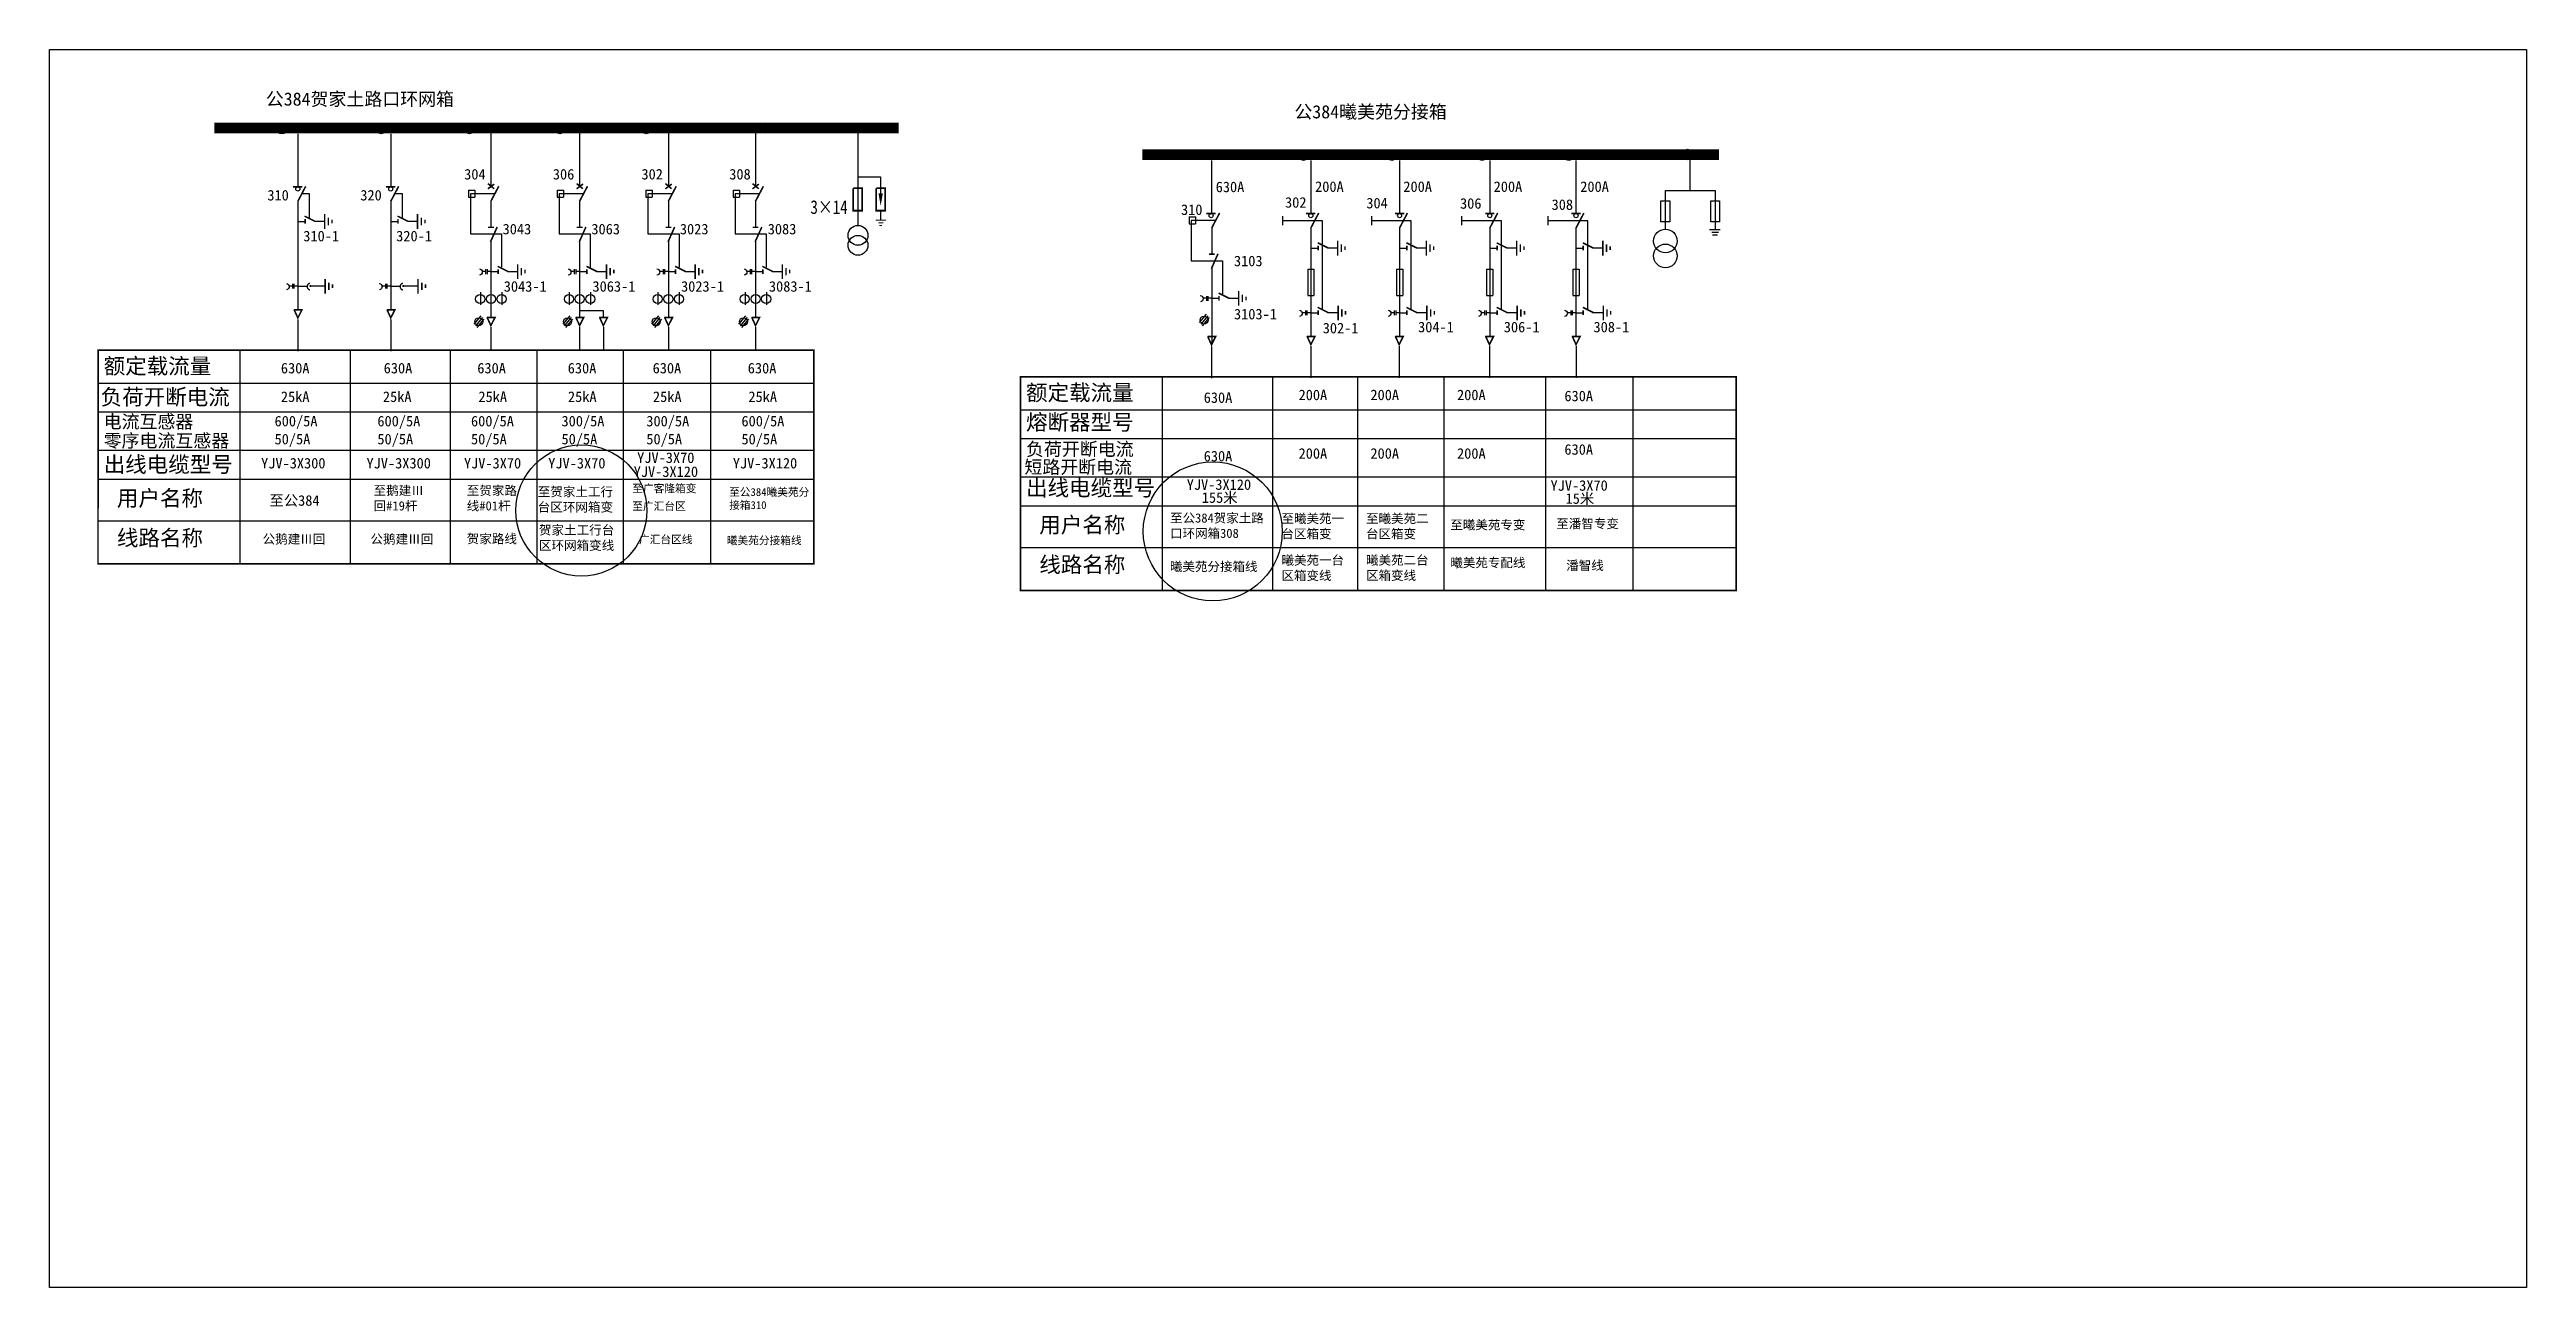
# Model space of a CAD drawing. Extents: x -24 to 447, y -43 to 193.
import ezdxf

# ---------------------------------------------------------------- set-up
doc = ezdxf.new("R2010")
doc.units = 0
doc.header["$LTSCALE"] = 0.774411
doc.linetypes.add('ACAD_ISO02W100', pattern=[15, 12, -3])
doc.linetypes.add('CENTER', pattern=[50.8, 31.75, -6.35, 6.35, -6.35])
doc.layers.get('0').update_dxf_attribs({"linetype": 'CONTINUOUS'})
doc.layers.add('1', color=7, linetype='CONTINUOUS')
doc.styles.add('HZ', font='')
doc.styles.add('ST', font='', dxfattribs={"width": 0.8})
doc.styles.get("Standard").update_dxf_attribs({"font": '', "height": 2.5})
doc.styles.add('字体', font='', dxfattribs={"height": 2.5})
doc.styles.get('HZ').set_extended_font_data('楷体_GB2312')
doc.styles.get('ST').set_extended_font_data('SimSun')
doc.styles.get('Standard').set_extended_font_data('SimSun')
doc.styles.get('字体').set_extended_font_data('KaiTi_GB2312')

# ---------------------------------------------------------------- blocks, each defined once
blk = doc.blocks.new('JD')
for points in [[(-2, 0.2), (-2, -0.2), (2, 0.2), (2, -0.2)], [(1, -1.2), (1, -0.8), (-1, -1.2), (-1, -0.8)], [(-0.5, -1.8), (-0.5, -2.2), (0.5, -1.8), (0.5, -2.2)]]:
    blk.add_trace(points)
blk = doc.blocks.new('A$C5D5A1DA4')
at = {"linetype": 'Continuous'}
blk.add_line((0, 24.15), (1.28, 24.15), dxfattribs=at)
for p, q in [((0.06, 24.11), (0.06, 22.78)), ((1.26, 24.11), (1.26, 22.78)), ((0.06, 22.78), (1.26, 22.78)), ((4.32, 22.07), (4.32, 17.12)), ((4.32, 14.64), (4.32, 0)), ((4.32, 8.63), (5.71, 8.63)), ((7.52, 8.67), (9.4, 8.67))]:
    blk.add_line(p, q)
at = {"linetype": 'ACAD_ISO02W100'}
for p, q in [((0.44, 23.41), (0.44, 15.78)), ((4.92, 23.41), (0.44, 23.41)), ((0.44, 15.78), (6.36, 15.78)), ((6.36, 15.78), (6.36, 9.49))]:
    blk.add_line(p, q, dxfattribs=at)
at = {"const_width": 0.3}
for points in [[(4.32, 22), (5.82, 24.84)], [(3.79, 17.04), (4.9, 17.04)], [(4.26, 14.27), (5.52, 17.1)], [(5.63, 9.63), (7.63, 8.63)], [(5.71, 9.09), (5.71, 8.17)]]:
    blk.add_lwpolyline(points, dxfattribs=at)
blk.add_lwpolyline([(2.15, 9.16, -0.877934), (2.17, 7.94)], format="xyb")
for points in [[(3.32, 8.64), (2.68, 8.64)], [(3.32, 9.06), (3.32, 8.15)], [(3.6, 9.06), (3.6, 8.15)], [(4.32, 8.64), (3.6, 8.64)]]:
    blk.add_lwpolyline(points)
at = {"xscale": 0.7, "yscale": 0.7, "zscale": 0.7, "rotation": 90}
blk.add_blockref('JD', (9.43, 8.61), dxfattribs=at)

msp = doc.modelspace()

# ---------------------------------------------------------------- linework, layer by layer
for p, q in [((23.58, 176.64), (23.58, 166.59)), ((41.25, 176.64), (41.25, 166.59)), ((60.29, 176.74), (60.29, 166.61)), ((77.16, 176.74), (77.16, 166.61)), ((94.04, 176.74), (94.04, 166.61)), ((110.61, 176.74), (110.61, 166.61)), ((197.32, 171.53), (197.32, 161.48)), ((216.21, 171.57), (216.21, 161.52)), ((233.08, 171.57), (233.08, 161.52)), ((250.24, 171.57), (250.24, 161.52)), ((266.63, 171.57), (266.63, 161.52)), ((56.02, 165.91), (56.02, 164.58)), ((56.02, 165.91), (57.22, 165.91)), ((57.22, 165.91), (57.22, 164.58)), ((72.89, 165.91), (72.89, 164.58)), ((72.89, 165.91), (74.09, 165.91)), ((74.09, 165.91), (74.09, 164.58)), ((89.77, 165.91), (89.77, 164.58)), ((89.77, 165.91), (90.97, 165.91)), ((90.97, 165.91), (90.97, 164.58)), ((106.34, 165.91), (106.34, 164.58)), ((106.34, 165.91), (107.54, 165.91)), ((107.54, 165.91), (107.54, 164.58)), ((23.58, 163.86), (23.58, 143.27)), ((41.25, 163.86), (41.25, 143.27)), ((56.02, 164.58), (57.22, 164.58)), ((60.29, 163.88), (60.29, 158.92)), ((72.89, 164.58), (74.09, 164.58)), ((77.16, 163.88), (77.16, 158.92)), ((89.77, 164.58), (90.97, 164.58)), ((94.04, 163.88), (94.04, 158.92)), ((106.34, 164.58), (107.54, 164.58)), ((110.61, 163.88), (110.61, 158.92)), ((23.58, 159.97), (24.96, 159.97)), ((26.77, 160.01), (28.65, 160.01)), ((41.25, 159.97), (42.63, 159.97)), ((44.44, 160.01), (46.32, 160.01)), ((60.29, 156.44), (60.29, 141.81)), ((77.16, 156.44), (77.16, 141.81)), ((94.04, 156.44), (94.04, 141.81)), ((110.61, 156.44), (110.61, 141.81)), ((216.21, 158.79), (216.21, 138.2)), ((233.08, 158.79), (233.08, 138.2)), ((250.24, 158.79), (250.24, 138.2)), ((266.63, 158.79), (266.63, 138.2)), ((215.61, 150.92), (216.81, 150.92)), ((215.61, 150.92), (215.61, 145.9)), ((216.21, 154.9), (217.59, 154.9)), ((216.81, 150.92), (216.81, 145.9)), ((219.4, 154.94), (221.29, 154.94)), ((232.48, 150.92), (232.48, 145.9)), ((232.48, 150.92), (233.68, 150.92)), ((233.08, 154.9), (234.46, 154.9)), ((233.68, 150.92), (233.68, 145.9)), ((236.27, 154.94), (238.15, 154.94)), ((249.64, 150.92), (249.64, 145.9)), ((249.64, 150.92), (250.84, 150.92)), ((250.24, 154.9), (251.63, 154.9)), ((250.84, 150.92), (250.84, 145.9)), ((253.44, 154.94), (255.32, 154.94)), ((266.03, 150.92), (267.23, 150.92)), ((266.03, 150.92), (266.03, 145.9)), ((266.63, 154.9), (268.01, 154.9)), ((267.23, 150.92), (267.23, 145.9)), ((269.82, 154.94), (271.7, 154.94)), ((26.1, 147.7), (28.75, 147.7)), ((43.76, 147.7), (46.42, 147.7)), ((58.3, 146.52), (58.3, 144.08)), ((60.29, 150.43), (61.67, 150.43)), ((62.36, 146.52), (62.36, 144.08)), ((63.48, 150.47), (65.36, 150.47)), ((75.17, 146.52), (75.17, 144.08)), ((77.16, 150.43), (78.55, 150.43)), ((79.24, 146.52), (79.24, 144.08)), ((80.35, 150.47), (82.24, 150.47)), ((92.05, 146.52), (92.05, 144.08)), ((94.04, 150.43), (95.42, 150.43)), ((96.11, 146.52), (96.11, 144.08)), ((97.23, 150.47), (99.11, 150.47)), ((108.62, 146.52), (108.62, 144.08)), ((110.61, 150.43), (111.99, 150.43)), ((112.68, 146.52), (112.68, 144.08)), ((113.8, 150.47), (115.68, 150.47)), ((58.41, 142.02), (57.08, 140.44)), ((58.7, 141.71), (57.38, 140.13)), ((58.96, 141.39), (57.64, 139.8)), ((75.28, 142.02), (73.96, 140.44)), ((75.58, 141.71), (74.25, 140.13)), ((75.84, 141.39), (74.51, 139.8)), ((92.16, 142.02), (90.83, 140.44)), ((92.45, 141.71), (91.13, 140.13)), ((92.72, 141.39), (91.39, 139.8)), ((108.73, 142.02), (107.4, 140.44)), ((109.02, 141.71), (107.7, 140.13)), ((109.28, 141.39), (107.96, 139.8)), ((196.33, 142.33), (195, 140.74)), ((196.62, 142.02), (195.3, 140.43)), ((196.89, 141.69), (195.56, 140.1)), ((215.61, 145.9), (216.81, 145.9)), ((219.38, 142.63), (221.39, 142.63)), ((232.48, 145.9), (233.68, 145.9)), ((236.25, 142.63), (238.25, 142.63)), ((249.64, 145.9), (250.84, 145.9)), ((253.41, 142.63), (255.42, 142.63)), ((266.03, 145.9), (267.23, 145.9)), ((269.8, 142.63), (271.8, 142.63)), ((12.56, 135.29), (12.56, 94.87)), ((33.56, 135.29), (33.56, 94.87)), ((52.58, 135.29), (52.58, 94.87)), ((69, 135.29), (69, 94.87)), ((85.47, 135.29), (85.47, 94.87)), ((102.05, 135.29), (102.05, 94.87)), ((-14.34, 129.24), (121.73, 129.24)), ((187.95, 130.22), (187.95, 89.81)), ((208.95, 130.22), (208.95, 89.81)), ((225.08, 130.22), (225.08, 89.81)), ((241.51, 130.22), (241.51, 89.81)), ((260.86, 130.22), (260.86, 89.81)), ((277.44, 130.22), (277.44, 89.81)), ((-14.34, 123.75), (121.73, 123.75)), ((161.05, 124.18), (297.11, 124.18)), ((161.05, 118.68), (297.11, 118.68)), ((-14.34, 116.49), (121.73, 116.49)), ((-14.34, 110.98), (121.73, 110.98)), ((161.05, 111.42), (297.11, 111.42)), ((161.05, 105.92), (297.11, 105.92)), ((-14.34, 103.03), (121.73, 103.03)), ((161.05, 97.97), (297.11, 97.97))]:
    msp.add_line(p, q)
at = {"color": 0}
for p, q in [((288.29, 171.73), (288.29, 165.96)), ((283.64, 158.49), (283.64, 165.82)), ((283.64, 165.82), (293.08, 165.82)), ((293.08, 165.82), (293.08, 158.49)), ((292.01, 158.45), (294.05, 158.45)), ((292.47, 157.94), (293.7, 157.94)), ((292.61, 157.39), (293.52, 157.39)), ((77.14, 143.01), (81.64, 143.01)), ((81.64, 143.01), (81.64, 141.8))]:
    msp.add_line(p, q, dxfattribs=at)
at = {"linetype": 'ACAD_ISO02W100'}
for p, q in [((60.89, 165.22), (56.4, 165.22)), ((56.4, 165.22), (56.4, 157.59)), ((77.76, 165.22), (73.28, 165.22)), ((73.28, 165.22), (73.28, 157.59)), ((94.64, 165.22), (90.15, 165.22)), ((90.15, 165.22), (90.15, 157.59)), ((111.21, 165.22), (106.72, 165.22)), ((106.72, 165.22), (106.72, 157.59)), ((56.4, 157.59), (62.32, 157.59)), ((62.32, 157.59), (62.32, 151.29)), ((73.28, 157.59), (79.19, 157.59)), ((79.19, 157.59), (79.19, 151.29)), ((90.15, 157.59), (96.07, 157.59)), ((96.07, 157.59), (96.07, 151.29)), ((106.72, 157.59), (112.64, 157.59)), ((112.64, 157.59), (112.64, 151.29)), ((23.68, 147.66), (25.33, 147.66)), ((41.35, 147.66), (43, 147.66)), ((216.31, 142.59), (217.63, 142.59)), ((233.18, 142.59), (234.49, 142.59)), ((250.34, 142.59), (251.66, 142.59)), ((266.73, 142.59), (268.04, 142.59))]:
    msp.add_line(p, q, dxfattribs=at)
at = {"linetype": 'CENTER'}
for p, q in [((23.59, 141.3), (23.59, 135.28)), ((41.25, 141.3), (41.25, 135.28)), ((60.29, 139.84), (60.29, 135.38)), ((77.17, 139.84), (77.17, 135.38)), ((81.68, 139.84), (81.68, 135.38)), ((94.05, 139.84), (94.05, 135.38)), ((110.61, 139.84), (110.61, 135.38)), ((197.32, 136.19), (197.32, 130.17)), ((216.22, 136.24), (216.22, 130.21)), ((233, 136.24), (233, 130.21)), ((250.17, 136.24), (250.17, 130.21)), ((266.64, 136.24), (266.64, 130.21))]:
    msp.add_line(p, q, dxfattribs=at)
at = {"color": 0, "linetype": 'Continuous'}
msp.add_lwpolyline([(-23.63, 192.64), (447.37, 192.64), (447.37, -42.68), (-23.63, -42.68)], close=True, dxfattribs=at)
for points, const_width in [([(7.73, 177.73), (137.85, 177.73)], 2), ([(184.19, 172.66), (293.8, 172.66)], 2), ([(22.69, 166.55), (24.46, 166.55)], 0.3), ([(23.58, 163.78), (25.08, 166.63)], 0.3), ([(40.36, 166.55), (42.13, 166.55)], 0.3), ([(41.25, 163.78), (42.75, 166.63)], 0.3), ([(59.72, 166.16), (60.93, 167.07)], 0.3), ([(59.73, 167.16), (60.9, 166.18)], 0.3), ([(60.29, 163.8), (61.79, 166.65)], 0.3), ([(76.59, 166.16), (77.81, 167.07)], 0.3), ([(76.6, 167.16), (77.78, 166.18)], 0.3), ([(77.16, 163.8), (78.66, 166.65)], 0.3), ([(93.47, 166.16), (94.69, 167.07)], 0.3), ([(93.48, 167.16), (94.65, 166.18)], 0.3), ([(94.04, 163.8), (95.54, 166.65)], 0.3), ([(110.04, 166.16), (111.25, 167.07)], 0.3), ([(110.05, 167.16), (111.22, 166.18)], 0.3), ([(110.61, 163.8), (112.11, 166.65)], 0.3), ([(24.88, 160.97), (26.88, 159.97)], 0.3), ([(24.96, 160.43), (24.96, 159.51)], 0.3), ([(42.55, 160.97), (44.55, 159.97)], 0.3), ([(42.63, 160.43), (42.63, 159.51)], 0.3), ([(196.36, 161.48), (198.13, 161.48)], 0.3), ([(215.32, 161.48), (217.09, 161.48)], 0.3), ([(216.21, 158.72), (217.71, 161.56)], 0.3), ([(232.19, 161.48), (233.96, 161.48)], 0.3), ([(233.08, 158.72), (234.58, 161.56)], 0.3), ([(249.36, 161.48), (251.13, 161.48)], 0.3), ([(250.24, 158.72), (251.74, 161.56)], 0.3), ([(265.74, 161.48), (267.51, 161.48)], 0.3), ([(266.63, 158.72), (268.13, 161.56)], 0.3), ([(59.75, 158.84), (60.86, 158.84)], 0.3), ([(60.22, 156.08), (61.49, 158.91)], 0.3), ([(76.62, 158.84), (77.73, 158.84)], 0.3), ([(77.1, 156.08), (78.36, 158.91)], 0.3), ([(93.5, 158.84), (94.61, 158.84)], 0.3), ([(93.98, 156.08), (95.24, 158.91)], 0.3), ([(110.07, 158.84), (111.18, 158.84)], 0.3), ([(110.54, 156.08), (111.81, 158.91)], 0.3), ([(217.52, 155.9), (219.52, 154.9)], 0.3), ([(217.59, 155.36), (217.59, 154.44)], 0.3), ([(234.39, 155.9), (236.39, 154.9)], 0.3), ([(234.46, 155.36), (234.46, 154.44)], 0.3), ([(251.55, 155.9), (253.55, 154.9)], 0.3), ([(251.63, 155.36), (251.63, 154.44)], 0.3), ([(267.94, 155.9), (269.94, 154.9)], 0.3), ([(268.01, 155.36), (268.01, 154.44)], 0.3), ([(61.59, 151.43), (63.59, 150.43)], 0.3), ([(61.67, 150.89), (61.67, 149.97)], 0.3), ([(78.47, 151.43), (80.47, 150.43)], 0.3), ([(78.55, 150.89), (78.55, 149.97)], 0.3), ([(95.34, 151.43), (97.34, 150.43)], 0.3), ([(95.42, 150.89), (95.42, 149.97)], 0.3), ([(111.91, 151.43), (113.91, 150.43)], 0.3), ([(111.99, 150.89), (111.99, 149.97)], 0.3), ([(22.84, 143.18), (24.37, 143.18), (23.59, 141.63), (22.86, 143.21)], 0.3), ([(40.51, 143.18), (42.04, 143.18), (41.25, 141.63), (40.53, 143.21)], 0.3), ([(59.55, 141.72), (61.08, 141.72), (60.29, 140.17), (59.57, 141.74)], 0.3), ([(76.42, 141.72), (77.95, 141.72), (77.17, 140.17), (76.44, 141.74)], 0.3), ([(93.3, 141.72), (94.83, 141.72), (94.05, 140.17), (93.32, 141.74)], 0.3), ([(109.87, 141.72), (111.4, 141.72), (110.61, 140.17), (109.89, 141.74)], 0.3), ([(217.52, 143.63), (219.52, 142.63)], 0.3), ([(217.59, 143.09), (217.59, 142.17)], 0.3), ([(234.39, 143.63), (236.39, 142.63)], 0.3), ([(234.46, 143.09), (234.46, 142.17)], 0.3), ([(251.55, 143.63), (253.55, 142.63)], 0.3), ([(251.63, 143.09), (251.63, 142.17)], 0.3), ([(267.94, 143.63), (269.94, 142.63)], 0.3), ([(268.01, 143.09), (268.01, 142.17)], 0.3), ([(196.58, 138.07), (198.11, 138.07), (197.32, 136.52), (196.6, 138.1)], 0.3), ([(215.47, 138.11), (217, 138.11), (216.22, 136.56), (215.49, 138.14)], 0.3), ([(232.26, 138.11), (233.78, 138.11), (233, 136.56), (232.27, 138.14)], 0.3), ([(249.42, 138.11), (250.95, 138.11), (250.17, 136.56), (249.44, 138.14)], 0.3), ([(265.89, 138.11), (267.42, 138.11), (266.64, 136.56), (265.91, 138.14)], 0.3)]:
    msp.add_lwpolyline(points, dxfattribs=dict(const_width=const_width))
at = {"linetype": 'ACAD_ISO02W100'}
for points in [[(25.81, 160.53), (25.81, 165.18), (24.41, 165.18)], [(43.48, 160.53), (43.48, 165.18), (42.08, 165.18)]]:
    msp.add_lwpolyline(points, dxfattribs=at)
for points in [[(210.85, 160.94), (210.85, 159.27)], [(227.72, 160.94), (227.72, 159.27)], [(244.89, 160.94), (244.89, 159.27)], [(261.27, 160.94), (261.27, 159.27)], [(59.28, 150.87), (59.28, 149.96)], [(59.56, 150.87), (59.56, 149.96)], [(76.15, 150.87), (76.15, 149.96)], [(76.43, 150.87), (76.43, 149.96)], [(93.03, 150.87), (93.03, 149.96)], [(93.31, 150.87), (93.31, 149.96)], [(109.6, 150.87), (109.6, 149.96)], [(109.88, 150.87), (109.88, 149.96)], [(22.57, 147.68), (21.94, 147.68)], [(22.57, 148.1), (22.57, 147.19)], [(22.85, 148.1), (22.85, 147.19)], [(23.57, 147.68), (22.85, 147.68)], [(40.24, 147.68), (39.61, 147.68)], [(40.24, 148.1), (40.24, 147.19)], [(40.52, 148.1), (40.52, 147.19)], [(41.24, 147.68), (40.52, 147.68)], [(59.28, 150.45), (58.65, 150.45)], [(60.28, 150.45), (59.56, 150.45)], [(76.15, 150.45), (75.52, 150.45)], [(77.16, 150.45), (76.43, 150.45)], [(93.03, 150.45), (92.4, 150.45)], [(94.03, 150.45), (93.31, 150.45)], [(109.6, 150.45), (108.97, 150.45)], [(110.6, 150.45), (109.88, 150.45)], [(215.2, 142.61), (214.57, 142.61)], [(215.2, 143.03), (215.2, 142.12)], [(215.48, 143.03), (215.48, 142.12)], [(216.21, 142.61), (215.48, 142.61)], [(232.07, 142.61), (231.44, 142.61)], [(232.07, 143.03), (232.07, 142.12)], [(232.35, 143.03), (232.35, 142.12)], [(233.08, 142.61), (232.35, 142.61)], [(249.24, 142.61), (248.6, 142.61)], [(249.24, 143.03), (249.24, 142.12)], [(249.52, 143.03), (249.52, 142.12)], [(250.24, 142.61), (249.52, 142.61)], [(265.62, 142.61), (264.99, 142.61)], [(265.62, 143.03), (265.62, 142.12)], [(265.9, 143.03), (265.9, 142.12)], [(266.63, 142.61), (265.9, 142.61)]]:
    msp.add_lwpolyline(points)
at = {"color": 0}
for points in [[(282.79, 163.88), (284.49, 163.88), (284.49, 159.86), (282.79, 159.86)], [(292.25, 163.88), (293.95, 163.88), (293.95, 159.86), (292.25, 159.86)]]:
    msp.add_lwpolyline(points, close=True, dxfattribs=at)
at = {"linetype": 'ByBlock'}
for points in [[(218.44, 143.29), (218.44, 160.11), (210.85, 160.11)], [(235.31, 143.29), (235.31, 160.11), (227.72, 160.11)], [(252.47, 143.29), (252.47, 160.11), (244.89, 160.11)], [(268.86, 143.29), (268.86, 160.11), (261.27, 160.11)]]:
    msp.add_lwpolyline(points, dxfattribs=at)
for points in [[(58.11, 150.96, -0.877934), (58.13, 149.75)], [(74.98, 150.96, -0.877934), (75.01, 149.75)], [(91.86, 150.96, -0.877934), (91.88, 149.75)], [(108.43, 150.96, -0.877934), (108.45, 149.75)], [(21.4, 148.19, -0.877934), (21.42, 146.98)], [(39.07, 148.19, -0.877934), (39.09, 146.98)], [(214.03, 143.12, -0.877934), (214.05, 141.91)], [(230.9, 143.12, -0.877934), (230.92, 141.91)], [(248.07, 143.12, -0.877934), (248.09, 141.91)], [(264.45, 143.12, -0.877934), (264.47, 141.91)]]:
    msp.add_lwpolyline(points, format="xyb")
at = {"linetype": 'ACAD_ISO02W100'}
for points in [[(25.89, 148.19, 0.877934), (25.87, 146.98, 1.161384)], [(43.56, 148.19, 0.877934), (43.53, 146.98, 1.161384)]]:
    msp.add_lwpolyline(points, format="xyb", dxfattribs=at)
at = {"color": 0, "const_width": 0.3}
msp.add_lwpolyline([(80.93, 141.72), (82.46, 141.72), (81.68, 140.17), (80.95, 141.74)], dxfattribs=at)
at = {"const_width": 0.3}
for points in [[(-14.4, 135.49), (121.71, 135.49), (121.71, 94.87), (-14.41, 94.87)], [(160.99, 130.42), (297.1, 130.42), (297.1, 89.81), (160.98, 89.81)]]:
    msp.add_lwpolyline(points, close=True, dxfattribs=at)
for centre, radius in [((20.54, 177.59), 0.996), ((39.43, 177.64), 0.996), ((56.21, 177.64), 0.996), ((73.38, 177.64), 0.996), ((89.85, 177.64), 0.996), ((112.43, 177.74), 0.996), ((214.82, 172.57), 0.996), ((231.6, 172.57), 0.996), ((248.77, 172.57), 0.996), ((265.24, 172.57), 0.996), ((287.82, 172.68), 0.996), ((23.58, 166.13), 0.384), ((41.25, 166.13), 0.384), ((197.25, 161.06), 0.384), ((216.21, 161.06), 0.384), ((233.08, 161.06), 0.384), ((250.24, 161.06), 0.384), ((266.63, 161.06), 0.384), ((58.25, 145.2), 0.866), ((60.31, 145.2), 0.866), ((62.32, 145.2), 0.866), ((75.13, 145.2), 0.866), ((77.18, 145.2), 0.866), ((79.2, 145.2), 0.866), ((92, 145.2), 0.866), ((94.06, 145.2), 0.866), ((96.07, 145.2), 0.866), ((108.57, 145.2), 0.866), ((110.63, 145.2), 0.866), ((112.64, 145.2), 0.866), ((57.99, 140.91), 0.757), ((74.87, 140.91), 0.757), ((91.74, 140.91), 0.757), ((108.31, 140.91), 0.757), ((195.91, 141.21), 0.757)]:
    msp.add_circle(centre, radius)
at = {"color": 0}
for centre in [(283.63, 156.24), (283.63, 153.41)]:
    msp.add_circle(centre, 2.25, dxfattribs=at)
at = {"linetype": 'ACAD_ISO02W100'}
for centre in [(26, 147.7), (43.67, 147.7)]:
    msp.add_circle(centre, 0.097, dxfattribs=at)
at = {"color": 1, "linetype": 'Continuous'}
for centre, radius in [((77.5, 105.01), 12.46), ((197.56, 101.04), 13.21)]:
    msp.add_circle(centre, radius, dxfattribs=at)
at = {"layer": '1'}
for p, q in [((130.06, 177.37), (130.06, 159.12)), ((130.04, 168.46), (134.41, 168.46)), ((134.41, 168.46), (134.41, 165.26)), ((134.41, 161.91), (134.41, 160.26))]:
    msp.add_line(p, q, dxfattribs=at)
at = {"layer": '1', "const_width": 0.36}
for points in [[(129.19, 166.28), (129.19, 162.02), (130.89, 162.02), (130.89, 166.28), (129.24, 166.28)], [(133.56, 166.28), (133.56, 162.02), (135.26, 162.02), (135.26, 166.28), (133.61, 166.28)]]:
    msp.add_lwpolyline(points, dxfattribs=at)
at = {"layer": '1'}
msp.add_lwpolyline([(134.41, 165.32, 0.84, 0, 0), (134.41, 162.92, 0, 0, 0)], format="xyseb", dxfattribs=at)
for centre in [(130.09, 157.32), (130.09, 155.43)]:
    msp.add_circle(centre, 1.89, dxfattribs=at)

# ---------------------------------------------------------------- block references
at = {"xscale": 0.7, "yscale": 0.7, "zscale": 0.7, "rotation": 90}
for p in [(28.68, 159.95), (46.35, 159.95), (221.31, 154.88), (238.18, 154.88), (255.35, 154.88), (271.73, 154.88), (65.39, 150.42), (82.27, 150.42), (99.14, 150.42), (115.71, 150.42), (28.78, 147.65), (46.45, 147.65), (221.41, 142.58), (238.28, 142.58), (255.45, 142.58), (271.83, 142.58)]:
    msp.add_blockref('JD', p, dxfattribs=at)
msp.add_blockref('A$C5D5A1DA4', (193.04, 136.72))
at = {"layer": '1', "xscale": 0.5040000006556511, "yscale": 0.5039999997243285, "zscale": 0.504}
msp.add_blockref('JD', (134.44, 160.18), dxfattribs=at)

# ---------------------------------------------------------------- texts
for s, height, p in [('公384贺家土路口环网箱', 2.5, (17.49, 181.98)), ('公384曦美苑分接箱', 2.5, (213.08, 179.56)), ('304', 2, (55.21, 167.94)), ('306', 2, (72.08, 167.94)), ('302', 2, (88.92, 167.94)), ('308', 2, (105.62, 167.94)), ('310', 2, (17.79, 163.95)), ('320', 2, (35.46, 163.95)), ('630A', 2, (198.12, 165.53)), ('200A', 2, (217.02, 165.58)), ('200A', 2, (233.8, 165.58)), ('200A', 2, (250.97, 165.58)), ('200A', 2, (267.44, 165.58)), ('310', 2, (191.52, 161.2)), ('302', 2, (211.3, 162.58)), ('304', 2, (226.76, 162.45)), ('306', 2, (244.58, 162.38)), ('308', 2, (261.99, 162.16)), ('310-1', 2, (24.62, 156.19)), ('320-1', 2, (42.29, 156.19)), ('3043', 2, (62.52, 157.51)), ('3063', 2, (79.4, 157.51)), ('3023', 2, (96.23, 157.51)), ('3083', 2, (112.94, 157.51)), ('3103', 2, (201.59, 151.45)), ('3043-1', 2, (62.74, 146.61)), ('3063-1', 2, (79.61, 146.61)), ('3023-1', 2, (96.45, 146.61)), ('3083-1', 2, (113.16, 146.61)), ('3103-1', 2, (201.59, 141.35)), ('302-1', 2, (218.47, 138.69)), ('304-1', 2, (236.6, 138.89)), ('306-1', 2, (252.9, 138.89)), ('308-1', 2, (269.96, 138.89)), ('630A', 2, (20.36, 131.08)), ('630A', 2, (39.91, 131.08)), ('630A', 2, (57.71, 131.08)), ('630A', 2, (74.91, 131.08)), ('630A', 2, (91.05, 131.08)), ('630A', 2, (109.14, 131.08)), ('25kA', 2, (20.36, 125.65)), ('25kA', 2, (39.76, 125.65)), ('25kA', 2, (57.92, 125.65)), ('25kA', 2, (74.95, 125.65)), ('25kA', 2, (91.11, 125.65)), ('25kA', 2, (109.26, 125.65)), ('630A', 2, (195.84, 125.48)), ('200A', 2, (213.88, 125.99)), ('200A', 2, (227.54, 125.99)), ('200A', 2, (244.01, 125.99)), ('630A', 2, (264.43, 125.79)), ('600/5A', 2, (19.16, 121.01)), ('600/5A', 2, (38.71, 121.01)), ('600/5A', 2, (56.51, 121.01)), ('300/5A', 2, (73.72, 121.01)), ('300/5A', 2, (89.85, 121.01)), ('600/5A', 2, (107.94, 121.01)), ('50/5A', 2, (19.16, 117.59)), ('50/5A', 2, (38.71, 117.59)), ('50/5A', 2, (56.51, 117.59)), ('50/5A', 2, (73.72, 117.59)), ('50/5A', 2, (89.85, 117.59)), ('50/5A', 2, (107.94, 117.59)), ('YJV-3X300', 2, (16.6, 113.01)), ('YJV-3X300', 2, (36.64, 113.01)), ('YJV-3X70', 2, (55.17, 113.01)), ('YJV-3X70', 2, (71.2, 113.01)), ('YJV-3X120', 2, (87.45, 111.4)), ('YJV-3X70', 2, (88.11, 114.05)), ('YJV-3X120', 2, (106.3, 113.01)), ('630A', 2, (195.84, 114.35)), ('200A', 2, (213.88, 114.86)), ('200A', 2, (227.54, 114.86)), ('200A', 2, (244.01, 114.86)), ('630A', 2, (264.43, 115.62)), ('YJV-3X120 ', 2, (192.61, 108.94)), ('155米', 2, (195.47, 106.47)), ('YJV-3X70', 2, (261.79, 108.77)), ('15米', 2, (264.65, 106.29))]:
    msp.add_text(s, height=height).set_placement(p)
at = {"style": 'HZ'}
for s, height, p in [('额定载流量', 3, (-13.34, 130.98)), ('负荷开断电流', 3, (-13.91, 125.09)), ('额定载流量', 3, (162.05, 125.92)), ('电流互感器', 2.5, (-13.34, 120.66)), ('熔断器型号', 3, (162.05, 120.31)), ('零序电流互感器', 2.5, (-13.34, 117.04)), ('负荷开断电流', 2.5, (162.05, 115.43)), ('出线电缆型号', 3, (-13.34, 112.28)), ('短路开断电流', 2.5, (161.75, 112.03)), ('用户名称', 3, (-10.82, 105.86)), ('出线电缆型号', 3, (162.05, 107.8)), ('至公384', 2, (18.18, 105.92)), ('用户名称', 3, (164.57, 100.79)), ('线路名称', 3, (-10.82, 98.31)), ('线路名称', 3, (164.57, 93.24))]:
    msp.add_text(s, height=height, dxfattribs=at).set_placement(p)
at = {"color": 0, "attachment_point": 1, "style": '字体'}
for s, insert, char_height, width in [('{\\fSimSun|b0|i0|c134|p2;至鹅建Ⅲ回#19杆}', (37.99, 109.69), 1.7502, 11.0652), ('{\\fSimSun|b0|i0|c134|p2;至贺家路线#01杆}', (55.7, 109.69), 1.7502, 11.0652), ('{\\fSimSun|b0|i0|c134|p2;至贺家土工行台区环网箱变}', (69.2, 109.46), 1.7502, 15.3481), ('{\\fSimSun|b0|i0|c134|p2;至广客隆箱变}', (87.18, 109.95), 1.4903, 15.65), ('{\\fSimSun|b0|i0|c134|p2;至公384曦美苑分接箱310}', (105.6, 109.27), 1.4903, 15.65), ('{\\fSimSun|b0|i0|c134|p2;至广汇台区}', (87.18, 106.58), 1.4903, 15.65), ('{\\fSimSun|b0|i0|c134|p2;公鹅建Ⅲ回}', (16.87, 100.47), 1.7502, 12.567), ('{\\fSimSun|b0|i0|c134|p2;公鹅建Ⅲ回}', (37.39, 100.47), 1.7502, 12.567), ('{\\fSimSun|b0|i0|c134|p2;贺家路线}', (55.7, 100.52), 1.7502, 11.0652), ('{\\fSimSun|b0|i0|c134|p2;贺家土工行台区环网箱变线}', (69.43, 102.18), 1.7502, 15.3481), ('{\\fSimSun|b0|i0|c134|p2;广汇台区线}', (88.46, 100.25), 1.4903, 15.65), ('{\\fSimSun|b0|i0|c134|p2;曦美苑分接箱线}', (105.15, 100.07), 1.4903, 15.65)]:
    msp.add_mtext(s, dxfattribs=dict(at, insert=insert, char_height=char_height, width=width))
at = {"attachment_point": 1, "style": 'HZ'}
for s, insert, char_height, width in [('{\\fSimSun|b0|i0|c134|p2;至公\\fKaiTi_GB2312|b0|i0|c134|p49;384\\fSimSun|b0|i0|c134|p2;贺家土路口环网箱\\fKaiTi_GB2312|b0|i0|c134|p49;308}', (189.44, 104.46), 1.74369, 19.9166), ('{\\f\uffbfﾬￌﾣﾤ_GB2312|b0|i0|c134|p49;至曦美苑一台区箱变}', (210.63, 104.37), 1.7437, 12.4283), ('{\\f\uffbfﾬￌﾣﾤ_GB2312|b0|i0|c134|p49;至曦美苑二台区箱变}', (226.71, 104.37), 1.7437, 12.4283), ('至潘智专变', (262.88, 103.39), 1.744, 16.0605), ('{\\f\uffbfﾬￌﾣﾤ_GB2312|b0|i0|c134|p49;至曦美苑专变}', (242.74, 103.17), 1.7437, 16.0605), ('曦美苑分接箱线', (189.42, 95.24), 1.744, 33.4527), ('{\\f\uffbfﾬￌﾣﾤ_GB2312|b0|i0|c134|p49;曦美苑一台区箱变线}', (210.63, 96.44), 1.7437, 12.4283), ('{\\f\uffbfﾬￌﾣﾤ_GB2312|b0|i0|c134|p49;曦美苑二台区箱变线}', (226.71, 96.46), 1.7437, 12.4283), ('{\\f\uffbfﾬￌﾣﾤ_GB2312|b0|i0|c134|p49;曦美苑专配线}', (242.74, 95.97), 1.7437, 16.0605), ('潘智线', (264.78, 95.45), 1.744, 16.0605)]:
    msp.add_mtext(s, dxfattribs=dict(at, insert=insert, char_height=char_height, width=width))
at = {"layer": '1', "style": 'ST', "width": 0.8}
msp.add_text('3×14', height=2.6, dxfattribs=at).set_placement((121.06, 161.39))

doc.saveas('drawing.dxf')
